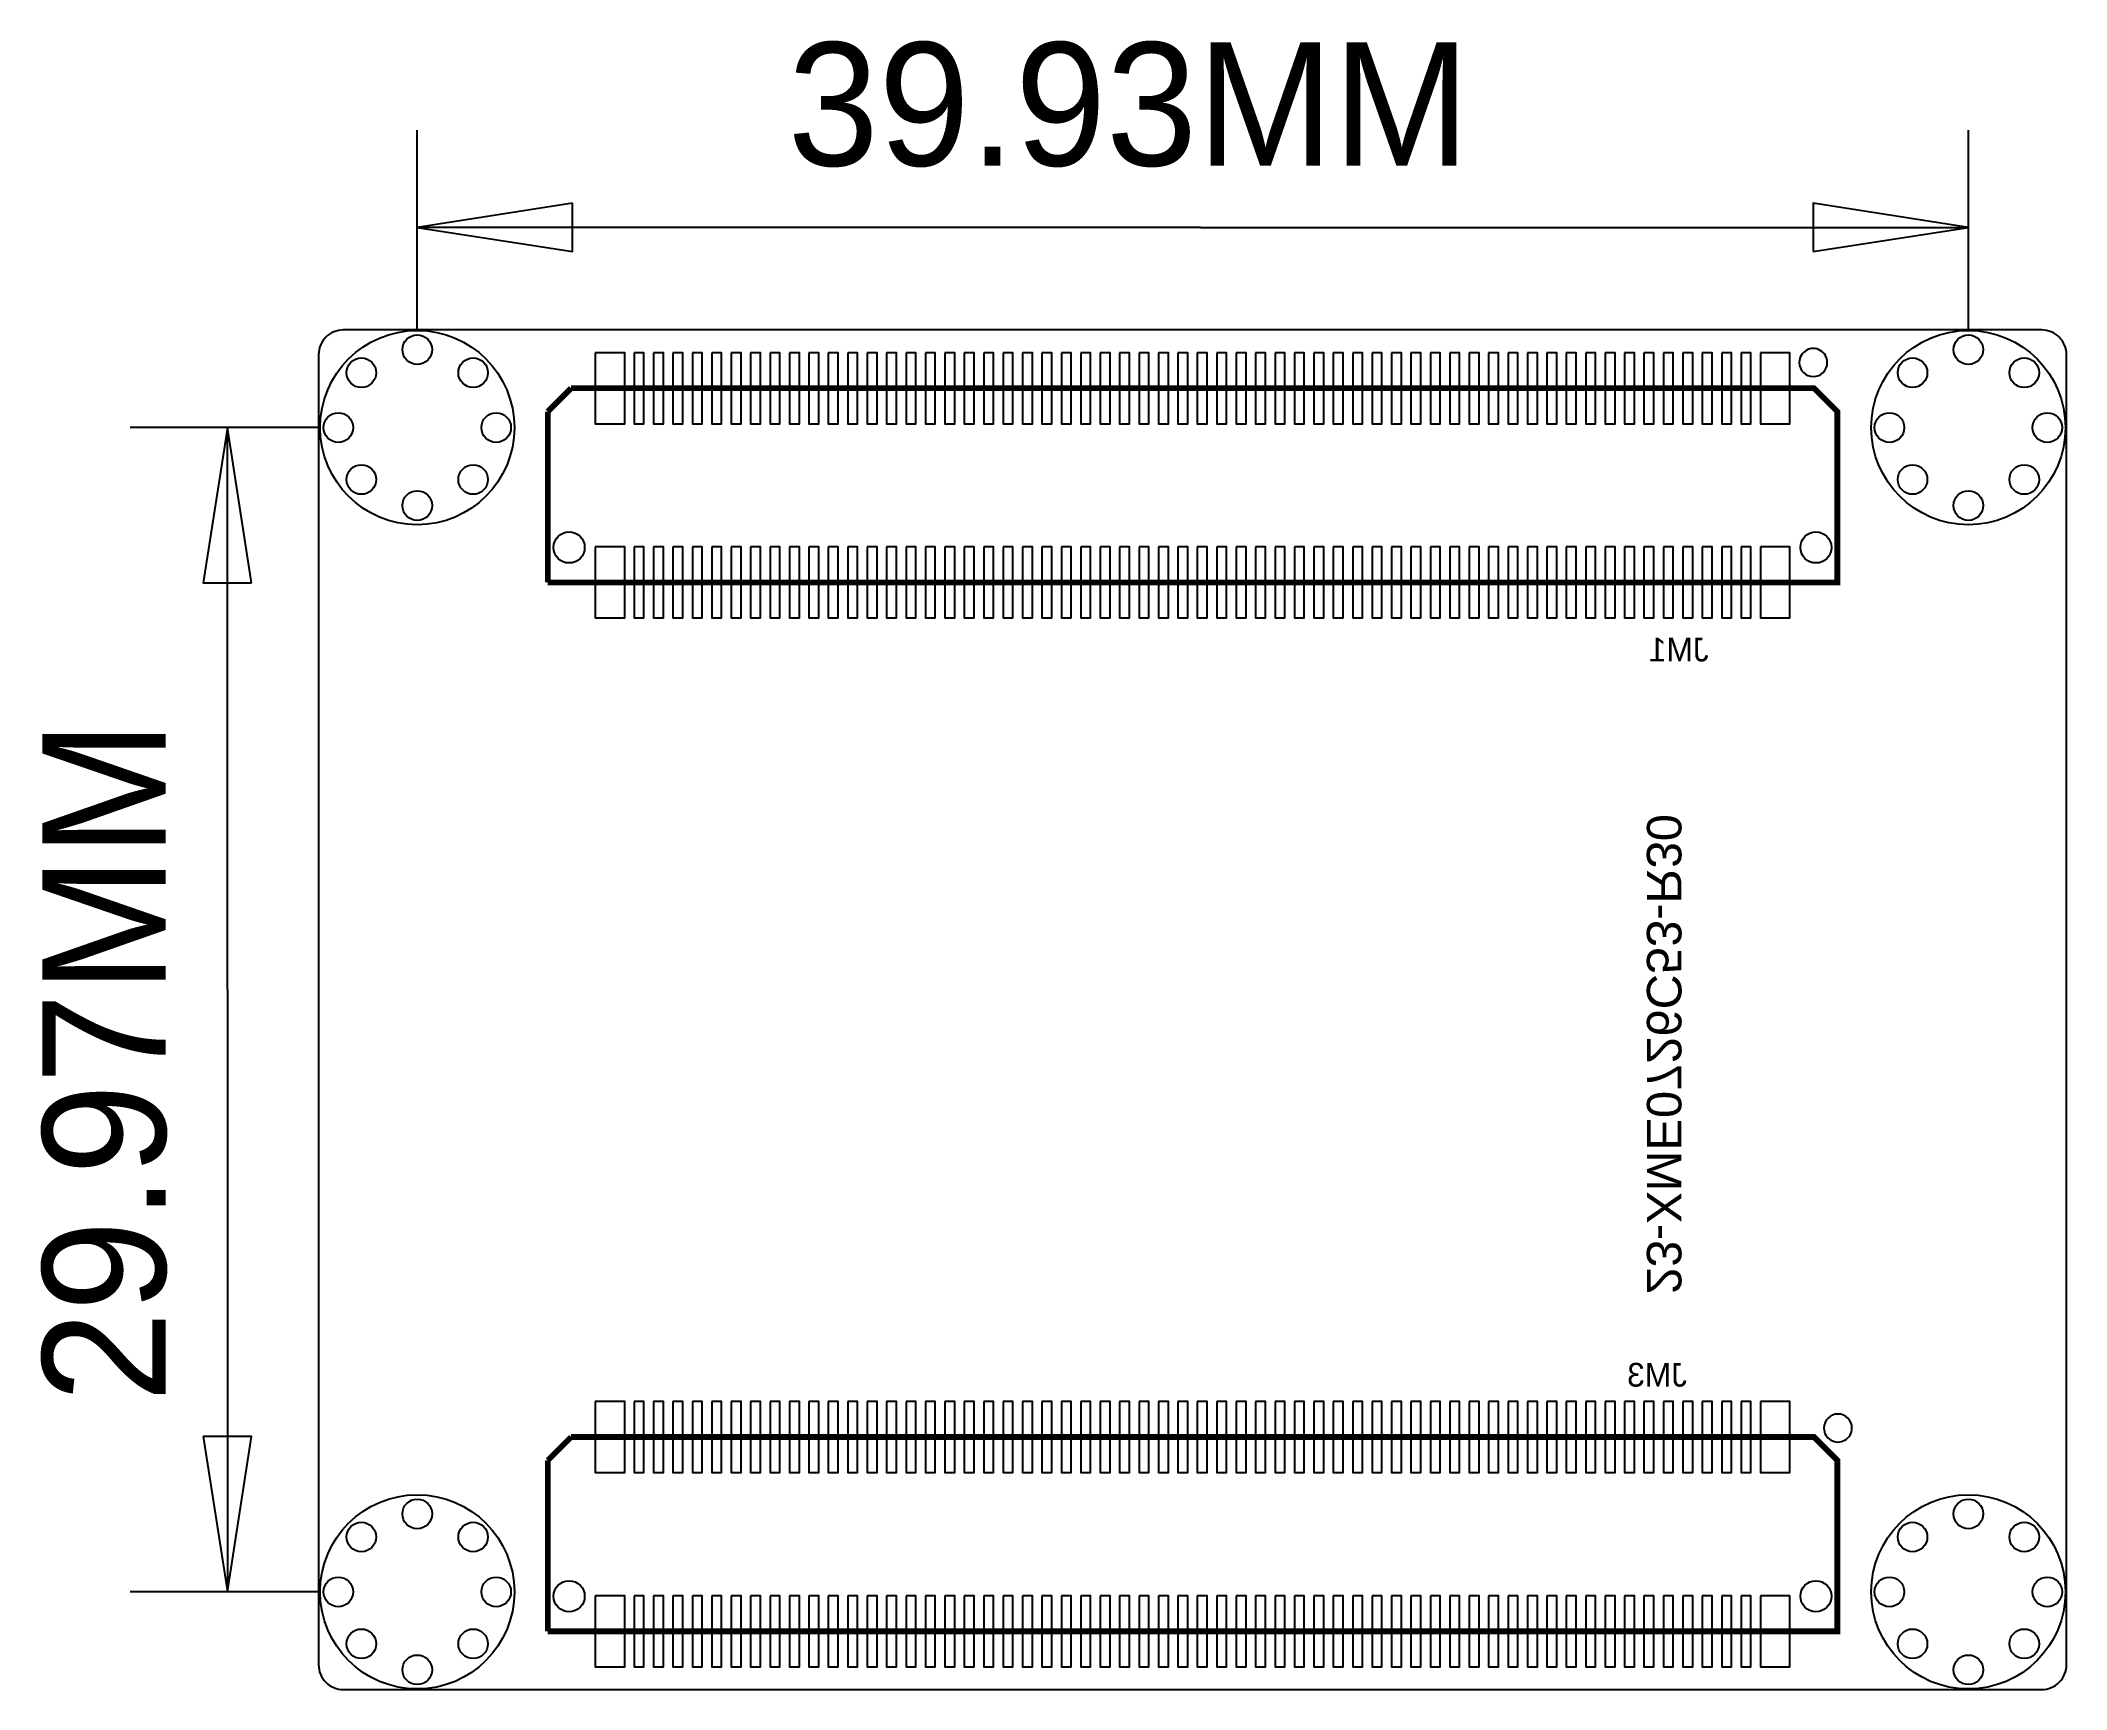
# Model space of a CAD drawing. Extents: x -0.4 to 51.7, y 7.7 to 50.2.
import ezdxf

# ---------------------------------------------------------------- set-up
doc = ezdxf.new("R2010")
doc.units = 0
for name, color, linetype in [('BG_DIMENSION', 7, 'CONTINUOUS'), ('BG_OUTLINE', 254, 'CONTINUOUS'), ('PG_SILKSCREEN_BOTTOM', 211, 'CONTINUOUS'), ('PIN_BOTTOM', 1, 'CONTINUOUS'), ('RD_SILKSCREEN_BOTTOM', 120, 'CONTINUOUS')]:
    doc.layers.add(name, color=color, linetype=linetype)

msp = doc.modelspace()

# ---------------------------------------------------------------- linework, layer by layer
at = {"layer": 'BG_DIMENSION'}
for points in [[(9.271, 42.734306), (9.271, 47.889795)], [(49.205617, 42.734306), (49.205617, 47.889795)], [(13.270992, 46.014792), (9.271, 45.3898), (13.270992, 44.764808), (13.270992, 46.014792)], [(45.205625, 44.764808), (49.205617, 45.3898), (45.205625, 46.014792), (45.205625, 44.764808)], [(29.4386, 45.3898), (9.271, 45.3898)], [(29.4386, 45.3898), (49.205617, 45.3898)], [(6.771005, 40.234311), (1.881505, 40.234311)], [(5.006492, 36.234319), (4.3815, 40.234311), (3.756508, 36.234319), (5.006492, 36.234319)], [(4.3815, 25.7683), (4.3815, 40.234311)], [(4.3815, 25.7683), (4.3815, 10.259695)], [(3.756508, 14.259687), (4.3815, 10.259695), (5.006492, 14.259687), (3.756508, 14.259687)], [(6.771005, 10.259695), (1.881505, 10.259695)]]:
    msp.add_lwpolyline(points, dxfattribs=at)
at = {"layer": 'BG_OUTLINE'}
msp.add_lwpolyline([(7.366, 7.747), (51.096012, 7.747, 0.414214), (51.731012, 8.382), (51.731012, 42.112006, 0.414214), (51.096012, 42.747006), (7.366, 42.747006, 0.414214), (6.731, 42.112006), (6.731, 8.382, 0.414214), (7.366, 7.747)], format="xyb", dxfattribs=at)
at = {"layer": 'PG_SILKSCREEN_BOTTOM'}
for points in [[(45.57301, 41.91, 1), (44.851, 41.910016, 1)], [(46.20801, 14.478, 1), (45.486, 14.478016, 1)]]:
    msp.add_lwpolyline(points, format="xyb", close=True, dxfattribs=at)
at = {"layer": 'PG_SILKSCREEN_BOTTOM', "const_width": 0.150012}
for points in [[(13.231012, 41.248406), (45.230999, 41.248406), (45.830998, 40.648407), (45.830998, 36.248416), (12.631014, 36.248416)], [(12.631014, 40.648407), (13.231012, 41.248406)], [(12.631014, 36.248416), (12.631014, 40.648407)], [(13.231012, 14.24559), (45.230999, 14.24559), (45.830998, 13.645591), (45.830998, 9.2456), (12.631014, 9.2456)], [(12.631014, 13.645591), (13.231012, 14.24559)], [(12.631014, 9.2456), (12.631014, 13.645591)]]:
    msp.add_lwpolyline(points, dxfattribs=at)
at = {"layer": 'PIN_BOTTOM'}
for points in [[(13.85001, 42.162806), (13.85001, 40.334006), (14.61201, 40.334006), (14.61201, 42.162806)], [(14.853996, 42.162806), (14.853996, 40.334006), (15.107996, 40.334006), (15.107996, 42.162806)], [(15.353995, 42.162806), (15.353995, 40.334006), (15.607995, 40.334006), (15.607995, 42.162806)], [(15.853994, 42.162806), (15.853994, 40.334006), (16.107994, 40.334006), (16.107994, 42.162806)], [(16.354019, 42.162806), (16.354019, 40.334006), (16.608019, 40.334006), (16.608019, 42.162806)], [(16.854018, 42.162806), (16.854018, 40.334006), (17.108018, 40.334006), (17.108018, 42.162806)], [(17.354017, 42.162806), (17.354017, 40.334006), (17.608017, 40.334006), (17.608017, 42.162806)], [(17.854016, 42.162806), (17.854016, 40.334006), (18.108016, 40.334006), (18.108016, 42.162806)], [(18.354015, 42.162806), (18.354015, 40.334006), (18.608015, 40.334006), (18.608015, 42.162806)], [(18.854014, 42.162806), (18.854014, 40.334006), (19.108014, 40.334006), (19.108014, 42.162806)], [(19.354013, 42.162806), (19.354013, 40.334006), (19.608013, 40.334006), (19.608013, 42.162806)], [(19.854012, 42.162806), (19.854012, 40.334006), (20.108012, 40.334006), (20.108012, 42.162806)], [(20.354011, 42.162806), (20.354011, 40.334006), (20.608011, 40.334006), (20.608011, 42.162806)], [(20.85401, 42.162806), (20.85401, 40.334006), (21.10801, 40.334006), (21.10801, 42.162806)], [(21.354009, 42.162806), (21.354009, 40.334006), (21.608009, 40.334006), (21.608009, 42.162806)], [(21.854008, 42.162806), (21.854008, 40.334006), (22.108008, 40.334006), (22.108008, 42.162806)], [(22.354007, 42.162806), (22.354007, 40.334006), (22.608007, 40.334006), (22.608007, 42.162806)], [(22.854006, 42.162806), (22.854006, 40.334006), (23.108006, 40.334006), (23.108006, 42.162806)], [(23.354005, 42.162806), (23.354005, 40.334006), (23.608005, 40.334006), (23.608005, 42.162806)], [(23.854004, 42.162806), (23.854004, 40.334006), (24.108004, 40.334006), (24.108004, 42.162806)], [(24.354003, 42.162806), (24.354003, 40.334006), (24.608003, 40.334006), (24.608003, 42.162806)], [(24.854002, 42.162806), (24.854002, 40.334006), (25.108002, 40.334006), (25.108002, 42.162806)], [(25.354001, 42.162806), (25.354001, 40.334006), (25.608001, 40.334006), (25.608001, 42.162806)], [(25.854, 42.162806), (25.854, 40.334006), (26.108, 40.334006), (26.108, 42.162806)], [(26.353999, 42.162806), (26.353999, 40.334006), (26.607999, 40.334006), (26.607999, 42.162806)], [(26.853998, 42.162806), (26.853998, 40.334006), (27.107998, 40.334006), (27.107998, 42.162806)], [(27.353997, 42.162806), (27.353997, 40.334006), (27.607997, 40.334006), (27.607997, 42.162806)], [(27.853996, 42.162806), (27.853996, 40.334006), (28.107996, 40.334006), (28.107996, 42.162806)], [(28.353995, 42.162806), (28.353995, 40.334006), (28.607995, 40.334006), (28.607995, 42.162806)], [(28.853994, 42.162806), (28.853994, 40.334006), (29.107994, 40.334006), (29.107994, 42.162806)], [(29.354018, 42.162806), (29.354018, 40.334006), (29.608018, 40.334006), (29.608018, 42.162806)], [(29.854017, 42.162806), (29.854017, 40.334006), (30.108017, 40.334006), (30.108017, 42.162806)], [(30.354016, 42.162806), (30.354016, 40.334006), (30.608016, 40.334006), (30.608016, 42.162806)], [(30.854015, 42.162806), (30.854015, 40.334006), (31.108015, 40.334006), (31.108015, 42.162806)], [(31.354014, 42.162806), (31.354014, 40.334006), (31.608014, 40.334006), (31.608014, 42.162806)], [(31.854013, 42.162806), (31.854013, 40.334006), (32.108013, 40.334006), (32.108013, 42.162806)], [(32.354012, 42.162806), (32.354012, 40.334006), (32.608012, 40.334006), (32.608012, 42.162806)], [(32.854011, 42.162806), (32.854011, 40.334006), (33.108011, 40.334006), (33.108011, 42.162806)], [(33.35401, 42.162806), (33.35401, 40.334006), (33.60801, 40.334006), (33.60801, 42.162806)], [(33.854009, 42.162806), (33.854009, 40.334006), (34.108009, 40.334006), (34.108009, 42.162806)], [(34.354008, 42.162806), (34.354008, 40.334006), (34.608008, 40.334006), (34.608008, 42.162806)], [(34.854007, 42.162806), (34.854007, 40.334006), (35.108007, 40.334006), (35.108007, 42.162806)], [(35.354006, 42.162806), (35.354006, 40.334006), (35.608006, 40.334006), (35.608006, 42.162806)], [(35.854005, 42.162806), (35.854005, 40.334006), (36.108005, 40.334006), (36.108005, 42.162806)], [(36.354004, 42.162806), (36.354004, 40.334006), (36.608004, 40.334006), (36.608004, 42.162806)], [(36.854003, 42.162806), (36.854003, 40.334006), (37.108003, 40.334006), (37.108003, 42.162806)], [(37.354002, 42.162806), (37.354002, 40.334006), (37.608002, 40.334006), (37.608002, 42.162806)], [(37.854001, 42.162806), (37.854001, 40.334006), (38.108001, 40.334006), (38.108001, 42.162806)], [(38.354, 42.162806), (38.354, 40.334006), (38.608, 40.334006), (38.608, 42.162806)], [(38.853999, 42.162806), (38.853999, 40.334006), (39.107999, 40.334006), (39.107999, 42.162806)], [(39.353998, 42.162806), (39.353998, 40.334006), (39.607998, 40.334006), (39.607998, 42.162806)], [(39.853997, 42.162806), (39.853997, 40.334006), (40.107997, 40.334006), (40.107997, 42.162806)], [(40.353996, 42.162806), (40.353996, 40.334006), (40.607996, 40.334006), (40.607996, 42.162806)], [(40.853995, 42.162806), (40.853995, 40.334006), (41.107995, 40.334006), (41.107995, 42.162806)], [(41.353994, 42.162806), (41.353994, 40.334006), (41.607994, 40.334006), (41.607994, 42.162806)], [(41.854018, 42.162806), (41.854018, 40.334006), (42.108018, 40.334006), (42.108018, 42.162806)], [(42.354017, 42.162806), (42.354017, 40.334006), (42.608017, 40.334006), (42.608017, 42.162806)], [(42.854016, 42.162806), (42.854016, 40.334006), (43.108016, 40.334006), (43.108016, 42.162806)], [(43.354015, 42.162806), (43.354015, 40.334006), (43.608015, 40.334006), (43.608015, 42.162806)], [(43.850001, 42.162806), (43.850001, 40.334006), (44.612001, 40.334006), (44.612001, 42.162806)], [(13.85001, 37.162816), (13.85001, 35.334016), (14.61201, 35.334016), (14.61201, 37.162816)], [(14.853996, 37.162816), (14.853996, 35.334016), (15.107996, 35.334016), (15.107996, 37.162816)], [(15.353995, 37.162816), (15.353995, 35.334016), (15.607995, 35.334016), (15.607995, 37.162816)], [(15.853994, 37.162816), (15.853994, 35.334016), (16.107994, 35.334016), (16.107994, 37.162816)], [(16.354019, 37.162816), (16.354019, 35.334016), (16.608019, 35.334016), (16.608019, 37.162816)], [(16.854018, 37.162816), (16.854018, 35.334016), (17.108018, 35.334016), (17.108018, 37.162816)], [(17.354017, 37.162816), (17.354017, 35.334016), (17.608017, 35.334016), (17.608017, 37.162816)], [(17.854016, 37.162816), (17.854016, 35.334016), (18.108016, 35.334016), (18.108016, 37.162816)], [(18.354015, 37.162816), (18.354015, 35.334016), (18.608015, 35.334016), (18.608015, 37.162816)], [(18.854014, 37.162816), (18.854014, 35.334016), (19.108014, 35.334016), (19.108014, 37.162816)], [(19.354013, 37.162816), (19.354013, 35.334016), (19.608013, 35.334016), (19.608013, 37.162816)], [(19.854012, 37.162816), (19.854012, 35.334016), (20.108012, 35.334016), (20.108012, 37.162816)], [(20.354011, 37.162816), (20.354011, 35.334016), (20.608011, 35.334016), (20.608011, 37.162816)], [(20.85401, 37.162816), (20.85401, 35.334016), (21.10801, 35.334016), (21.10801, 37.162816)], [(21.354009, 37.162816), (21.354009, 35.334016), (21.608009, 35.334016), (21.608009, 37.162816)], [(21.854008, 37.162816), (21.854008, 35.334016), (22.108008, 35.334016), (22.108008, 37.162816)], [(22.354007, 37.162816), (22.354007, 35.334016), (22.608007, 35.334016), (22.608007, 37.162816)], [(22.854006, 37.162816), (22.854006, 35.334016), (23.108006, 35.334016), (23.108006, 37.162816)], [(23.354005, 37.162816), (23.354005, 35.334016), (23.608005, 35.334016), (23.608005, 37.162816)], [(23.854004, 37.162816), (23.854004, 35.334016), (24.108004, 35.334016), (24.108004, 37.162816)], [(24.354003, 37.162816), (24.354003, 35.334016), (24.608003, 35.334016), (24.608003, 37.162816)], [(24.854002, 37.162816), (24.854002, 35.334016), (25.108002, 35.334016), (25.108002, 37.162816)], [(25.354001, 37.162816), (25.354001, 35.334016), (25.608001, 35.334016), (25.608001, 37.162816)], [(25.854, 37.162816), (25.854, 35.334016), (26.108, 35.334016), (26.108, 37.162816)], [(26.353999, 37.162816), (26.353999, 35.334016), (26.607999, 35.334016), (26.607999, 37.162816)], [(26.853998, 37.162816), (26.853998, 35.334016), (27.107998, 35.334016), (27.107998, 37.162816)], [(27.353997, 37.162816), (27.353997, 35.334016), (27.607997, 35.334016), (27.607997, 37.162816)], [(27.853996, 37.162816), (27.853996, 35.334016), (28.107996, 35.334016), (28.107996, 37.162816)], [(28.353995, 37.162816), (28.353995, 35.334016), (28.607995, 35.334016), (28.607995, 37.162816)], [(28.853994, 37.162816), (28.853994, 35.334016), (29.107994, 35.334016), (29.107994, 37.162816)], [(29.354018, 37.162816), (29.354018, 35.334016), (29.608018, 35.334016), (29.608018, 37.162816)], [(29.854017, 37.162816), (29.854017, 35.334016), (30.108017, 35.334016), (30.108017, 37.162816)], [(30.354016, 37.162816), (30.354016, 35.334016), (30.608016, 35.334016), (30.608016, 37.162816)], [(30.854015, 37.162816), (30.854015, 35.334016), (31.108015, 35.334016), (31.108015, 37.162816)], [(31.354014, 37.162816), (31.354014, 35.334016), (31.608014, 35.334016), (31.608014, 37.162816)], [(31.854013, 37.162816), (31.854013, 35.334016), (32.108013, 35.334016), (32.108013, 37.162816)], [(32.354012, 37.162816), (32.354012, 35.334016), (32.608012, 35.334016), (32.608012, 37.162816)], [(32.854011, 37.162816), (32.854011, 35.334016), (33.108011, 35.334016), (33.108011, 37.162816)], [(33.35401, 37.162816), (33.35401, 35.334016), (33.60801, 35.334016), (33.60801, 37.162816)], [(33.854009, 37.162816), (33.854009, 35.334016), (34.108009, 35.334016), (34.108009, 37.162816)], [(34.354008, 37.162816), (34.354008, 35.334016), (34.608008, 35.334016), (34.608008, 37.162816)], [(34.854007, 37.162816), (34.854007, 35.334016), (35.108007, 35.334016), (35.108007, 37.162816)], [(35.354006, 37.162816), (35.354006, 35.334016), (35.608006, 35.334016), (35.608006, 37.162816)], [(35.854005, 37.162816), (35.854005, 35.334016), (36.108005, 35.334016), (36.108005, 37.162816)], [(36.354004, 37.162816), (36.354004, 35.334016), (36.608004, 35.334016), (36.608004, 37.162816)], [(36.854003, 37.162816), (36.854003, 35.334016), (37.108003, 35.334016), (37.108003, 37.162816)], [(37.354002, 37.162816), (37.354002, 35.334016), (37.608002, 35.334016), (37.608002, 37.162816)], [(37.854001, 37.162816), (37.854001, 35.334016), (38.108001, 35.334016), (38.108001, 37.162816)], [(38.354, 37.162816), (38.354, 35.334016), (38.608, 35.334016), (38.608, 37.162816)], [(38.853999, 37.162816), (38.853999, 35.334016), (39.107999, 35.334016), (39.107999, 37.162816)], [(39.353998, 37.162816), (39.353998, 35.334016), (39.607998, 35.334016), (39.607998, 37.162816)], [(39.853997, 37.162816), (39.853997, 35.334016), (40.107997, 35.334016), (40.107997, 37.162816)], [(40.353996, 37.162816), (40.353996, 35.334016), (40.607996, 35.334016), (40.607996, 37.162816)], [(40.853995, 37.162816), (40.853995, 35.334016), (41.107995, 35.334016), (41.107995, 37.162816)], [(41.353994, 37.162816), (41.353994, 35.334016), (41.607994, 35.334016), (41.607994, 37.162816)], [(41.854018, 37.162816), (41.854018, 35.334016), (42.108018, 35.334016), (42.108018, 37.162816)], [(42.354017, 37.162816), (42.354017, 35.334016), (42.608017, 35.334016), (42.608017, 37.162816)], [(42.854016, 37.162816), (42.854016, 35.334016), (43.108016, 35.334016), (43.108016, 37.162816)], [(43.354015, 37.162816), (43.354015, 35.334016), (43.608015, 35.334016), (43.608015, 37.162816)], [(43.850001, 37.162816), (43.850001, 35.334016), (44.612001, 35.334016), (44.612001, 37.162816)], [(13.85001, 15.15999), (13.85001, 13.33119), (14.61201, 13.33119), (14.61201, 15.15999)], [(14.853996, 15.15999), (14.853996, 13.33119), (15.107996, 13.33119), (15.107996, 15.15999)], [(15.353995, 15.15999), (15.353995, 13.33119), (15.607995, 13.33119), (15.607995, 15.15999)], [(15.853994, 15.15999), (15.853994, 13.33119), (16.107994, 13.33119), (16.107994, 15.15999)], [(16.354019, 15.15999), (16.354019, 13.33119), (16.608019, 13.33119), (16.608019, 15.15999)], [(16.854018, 15.15999), (16.854018, 13.33119), (17.108018, 13.33119), (17.108018, 15.15999)], [(17.354017, 15.15999), (17.354017, 13.33119), (17.608017, 13.33119), (17.608017, 15.15999)], [(17.854016, 15.15999), (17.854016, 13.33119), (18.108016, 13.33119), (18.108016, 15.15999)], [(18.354015, 15.15999), (18.354015, 13.33119), (18.608015, 13.33119), (18.608015, 15.15999)], [(18.854014, 15.15999), (18.854014, 13.33119), (19.108014, 13.33119), (19.108014, 15.15999)], [(19.354013, 15.15999), (19.354013, 13.33119), (19.608013, 13.33119), (19.608013, 15.15999)], [(19.854012, 15.15999), (19.854012, 13.33119), (20.108012, 13.33119), (20.108012, 15.15999)], [(20.354011, 15.15999), (20.354011, 13.33119), (20.608011, 13.33119), (20.608011, 15.15999)], [(20.85401, 15.15999), (20.85401, 13.33119), (21.10801, 13.33119), (21.10801, 15.15999)], [(21.354009, 15.15999), (21.354009, 13.33119), (21.608009, 13.33119), (21.608009, 15.15999)], [(21.854008, 15.15999), (21.854008, 13.33119), (22.108008, 13.33119), (22.108008, 15.15999)], [(22.354007, 15.15999), (22.354007, 13.33119), (22.608007, 13.33119), (22.608007, 15.15999)], [(22.854006, 15.15999), (22.854006, 13.33119), (23.108006, 13.33119), (23.108006, 15.15999)], [(23.354005, 15.15999), (23.354005, 13.33119), (23.608005, 13.33119), (23.608005, 15.15999)], [(23.854004, 15.15999), (23.854004, 13.33119), (24.108004, 13.33119), (24.108004, 15.15999)], [(24.354003, 15.15999), (24.354003, 13.33119), (24.608003, 13.33119), (24.608003, 15.15999)], [(24.854002, 15.15999), (24.854002, 13.33119), (25.108002, 13.33119), (25.108002, 15.15999)], [(25.354001, 15.15999), (25.354001, 13.33119), (25.608001, 13.33119), (25.608001, 15.15999)], [(25.854, 15.15999), (25.854, 13.33119), (26.108, 13.33119), (26.108, 15.15999)], [(26.353999, 15.15999), (26.353999, 13.33119), (26.607999, 13.33119), (26.607999, 15.15999)], [(26.853998, 15.15999), (26.853998, 13.33119), (27.107998, 13.33119), (27.107998, 15.15999)], [(27.353997, 15.15999), (27.353997, 13.33119), (27.607997, 13.33119), (27.607997, 15.15999)], [(27.853996, 15.15999), (27.853996, 13.33119), (28.107996, 13.33119), (28.107996, 15.15999)], [(28.353995, 15.15999), (28.353995, 13.33119), (28.607995, 13.33119), (28.607995, 15.15999)], [(28.853994, 15.15999), (28.853994, 13.33119), (29.107994, 13.33119), (29.107994, 15.15999)], [(29.354018, 15.15999), (29.354018, 13.33119), (29.608018, 13.33119), (29.608018, 15.15999)], [(29.854017, 15.15999), (29.854017, 13.33119), (30.108017, 13.33119), (30.108017, 15.15999)], [(30.354016, 15.15999), (30.354016, 13.33119), (30.608016, 13.33119), (30.608016, 15.15999)], [(30.854015, 15.15999), (30.854015, 13.33119), (31.108015, 13.33119), (31.108015, 15.15999)], [(31.354014, 15.15999), (31.354014, 13.33119), (31.608014, 13.33119), (31.608014, 15.15999)], [(31.854013, 15.15999), (31.854013, 13.33119), (32.108013, 13.33119), (32.108013, 15.15999)], [(32.354012, 15.15999), (32.354012, 13.33119), (32.608012, 13.33119), (32.608012, 15.15999)], [(32.854011, 15.15999), (32.854011, 13.33119), (33.108011, 13.33119), (33.108011, 15.15999)], [(33.35401, 15.15999), (33.35401, 13.33119), (33.60801, 13.33119), (33.60801, 15.15999)], [(33.854009, 15.15999), (33.854009, 13.33119), (34.108009, 13.33119), (34.108009, 15.15999)], [(34.354008, 15.15999), (34.354008, 13.33119), (34.608008, 13.33119), (34.608008, 15.15999)], [(34.854007, 15.15999), (34.854007, 13.33119), (35.108007, 13.33119), (35.108007, 15.15999)], [(35.354006, 15.15999), (35.354006, 13.33119), (35.608006, 13.33119), (35.608006, 15.15999)], [(35.854005, 15.15999), (35.854005, 13.33119), (36.108005, 13.33119), (36.108005, 15.15999)], [(36.354004, 15.15999), (36.354004, 13.33119), (36.608004, 13.33119), (36.608004, 15.15999)], [(36.854003, 15.15999), (36.854003, 13.33119), (37.108003, 13.33119), (37.108003, 15.15999)], [(37.354002, 15.15999), (37.354002, 13.33119), (37.608002, 13.33119), (37.608002, 15.15999)], [(37.854001, 15.15999), (37.854001, 13.33119), (38.108001, 13.33119), (38.108001, 15.15999)], [(38.354, 15.15999), (38.354, 13.33119), (38.608, 13.33119), (38.608, 15.15999)], [(38.853999, 15.15999), (38.853999, 13.33119), (39.107999, 13.33119), (39.107999, 15.15999)], [(39.353998, 15.15999), (39.353998, 13.33119), (39.607998, 13.33119), (39.607998, 15.15999)], [(39.853997, 15.15999), (39.853997, 13.33119), (40.107997, 13.33119), (40.107997, 15.15999)], [(40.353996, 15.15999), (40.353996, 13.33119), (40.607996, 13.33119), (40.607996, 15.15999)], [(40.853995, 15.15999), (40.853995, 13.33119), (41.107995, 13.33119), (41.107995, 15.15999)], [(41.353994, 15.15999), (41.353994, 13.33119), (41.607994, 13.33119), (41.607994, 15.15999)], [(41.854018, 15.15999), (41.854018, 13.33119), (42.108018, 13.33119), (42.108018, 15.15999)], [(42.354017, 15.15999), (42.354017, 13.33119), (42.608017, 13.33119), (42.608017, 15.15999)], [(42.854016, 15.15999), (42.854016, 13.33119), (43.108016, 13.33119), (43.108016, 15.15999)], [(43.354015, 15.15999), (43.354015, 13.33119), (43.608015, 13.33119), (43.608015, 15.15999)], [(43.850001, 15.15999), (43.850001, 13.33119), (44.612001, 13.33119), (44.612001, 15.15999)], [(13.85001, 10.16), (13.85001, 8.3312), (14.61201, 8.3312), (14.61201, 10.16)], [(14.853996, 10.16), (14.853996, 8.3312), (15.107996, 8.3312), (15.107996, 10.16)], [(15.353995, 10.16), (15.353995, 8.3312), (15.607995, 8.3312), (15.607995, 10.16)], [(15.853994, 10.16), (15.853994, 8.3312), (16.107994, 8.3312), (16.107994, 10.16)], [(16.354019, 10.16), (16.354019, 8.3312), (16.608019, 8.3312), (16.608019, 10.16)], [(16.854018, 10.16), (16.854018, 8.3312), (17.108018, 8.3312), (17.108018, 10.16)], [(17.354017, 10.16), (17.354017, 8.3312), (17.608017, 8.3312), (17.608017, 10.16)], [(17.854016, 10.16), (17.854016, 8.3312), (18.108016, 8.3312), (18.108016, 10.16)], [(18.354015, 10.16), (18.354015, 8.3312), (18.608015, 8.3312), (18.608015, 10.16)], [(18.854014, 10.16), (18.854014, 8.3312), (19.108014, 8.3312), (19.108014, 10.16)], [(19.354013, 10.16), (19.354013, 8.3312), (19.608013, 8.3312), (19.608013, 10.16)], [(19.854012, 10.16), (19.854012, 8.3312), (20.108012, 8.3312), (20.108012, 10.16)], [(20.354011, 10.16), (20.354011, 8.3312), (20.608011, 8.3312), (20.608011, 10.16)], [(20.85401, 10.16), (20.85401, 8.3312), (21.10801, 8.3312), (21.10801, 10.16)], [(21.354009, 10.16), (21.354009, 8.3312), (21.608009, 8.3312), (21.608009, 10.16)], [(21.854008, 10.16), (21.854008, 8.3312), (22.108008, 8.3312), (22.108008, 10.16)], [(22.354007, 10.16), (22.354007, 8.3312), (22.608007, 8.3312), (22.608007, 10.16)], [(22.854006, 10.16), (22.854006, 8.3312), (23.108006, 8.3312), (23.108006, 10.16)], [(23.354005, 10.16), (23.354005, 8.3312), (23.608005, 8.3312), (23.608005, 10.16)], [(23.854004, 10.16), (23.854004, 8.3312), (24.108004, 8.3312), (24.108004, 10.16)], [(24.354003, 10.16), (24.354003, 8.3312), (24.608003, 8.3312), (24.608003, 10.16)], [(24.854002, 10.16), (24.854002, 8.3312), (25.108002, 8.3312), (25.108002, 10.16)], [(25.354001, 10.16), (25.354001, 8.3312), (25.608001, 8.3312), (25.608001, 10.16)], [(25.854, 10.16), (25.854, 8.3312), (26.108, 8.3312), (26.108, 10.16)], [(26.353999, 10.16), (26.353999, 8.3312), (26.607999, 8.3312), (26.607999, 10.16)], [(26.853998, 10.16), (26.853998, 8.3312), (27.107998, 8.3312), (27.107998, 10.16)], [(27.353997, 10.16), (27.353997, 8.3312), (27.607997, 8.3312), (27.607997, 10.16)], [(27.853996, 10.16), (27.853996, 8.3312), (28.107996, 8.3312), (28.107996, 10.16)], [(28.353995, 10.16), (28.353995, 8.3312), (28.607995, 8.3312), (28.607995, 10.16)], [(28.853994, 10.16), (28.853994, 8.3312), (29.107994, 8.3312), (29.107994, 10.16)], [(29.354018, 10.16), (29.354018, 8.3312), (29.608018, 8.3312), (29.608018, 10.16)], [(29.854017, 10.16), (29.854017, 8.3312), (30.108017, 8.3312), (30.108017, 10.16)], [(30.354016, 10.16), (30.354016, 8.3312), (30.608016, 8.3312), (30.608016, 10.16)], [(30.854015, 10.16), (30.854015, 8.3312), (31.108015, 8.3312), (31.108015, 10.16)], [(31.354014, 10.16), (31.354014, 8.3312), (31.608014, 8.3312), (31.608014, 10.16)], [(31.854013, 10.16), (31.854013, 8.3312), (32.108013, 8.3312), (32.108013, 10.16)], [(32.354012, 10.16), (32.354012, 8.3312), (32.608012, 8.3312), (32.608012, 10.16)], [(32.854011, 10.16), (32.854011, 8.3312), (33.108011, 8.3312), (33.108011, 10.16)], [(33.35401, 10.16), (33.35401, 8.3312), (33.60801, 8.3312), (33.60801, 10.16)], [(33.854009, 10.16), (33.854009, 8.3312), (34.108009, 8.3312), (34.108009, 10.16)], [(34.354008, 10.16), (34.354008, 8.3312), (34.608008, 8.3312), (34.608008, 10.16)], [(34.854007, 10.16), (34.854007, 8.3312), (35.108007, 8.3312), (35.108007, 10.16)], [(35.354006, 10.16), (35.354006, 8.3312), (35.608006, 8.3312), (35.608006, 10.16)], [(35.854005, 10.16), (35.854005, 8.3312), (36.108005, 8.3312), (36.108005, 10.16)], [(36.354004, 10.16), (36.354004, 8.3312), (36.608004, 8.3312), (36.608004, 10.16)], [(36.854003, 10.16), (36.854003, 8.3312), (37.108003, 8.3312), (37.108003, 10.16)], [(37.354002, 10.16), (37.354002, 8.3312), (37.608002, 8.3312), (37.608002, 10.16)], [(37.854001, 10.16), (37.854001, 8.3312), (38.108001, 8.3312), (38.108001, 10.16)], [(38.354, 10.16), (38.354, 8.3312), (38.608, 8.3312), (38.608, 10.16)], [(38.853999, 10.16), (38.853999, 8.3312), (39.107999, 8.3312), (39.107999, 10.16)], [(39.353998, 10.16), (39.353998, 8.3312), (39.607998, 8.3312), (39.607998, 10.16)], [(39.853997, 10.16), (39.853997, 8.3312), (40.107997, 8.3312), (40.107997, 10.16)], [(40.353996, 10.16), (40.353996, 8.3312), (40.607996, 8.3312), (40.607996, 10.16)], [(40.853995, 10.16), (40.853995, 8.3312), (41.107995, 8.3312), (41.107995, 10.16)], [(41.353994, 10.16), (41.353994, 8.3312), (41.607994, 8.3312), (41.607994, 10.16)], [(41.854018, 10.16), (41.854018, 8.3312), (42.108018, 8.3312), (42.108018, 10.16)], [(42.354017, 10.16), (42.354017, 8.3312), (42.608017, 8.3312), (42.608017, 10.16)], [(42.854016, 10.16), (42.854016, 8.3312), (43.108016, 8.3312), (43.108016, 10.16)], [(43.354015, 10.16), (43.354015, 8.3312), (43.608015, 8.3312), (43.608015, 10.16)], [(43.850001, 10.16), (43.850001, 8.3312), (44.612001, 8.3312), (44.612001, 10.16)]]:
    msp.add_lwpolyline(points, close=True, dxfattribs=at)
for centre, radius in [((9.271, 40.234311), 2.499995), ((9.271, 42.240911), 0.381), ((49.205617, 40.234311), 2.499995), ((49.205617, 42.240911), 0.381), ((7.832344, 41.647567), 0.381), ((10.709656, 41.647567), 0.381), ((47.766961, 41.647567), 0.381), ((50.644273, 41.647567), 0.381), ((7.239, 40.234311), 0.381), ((11.303, 40.234311), 0.381), ((47.173617, 40.234311), 0.381), ((51.237617, 40.234311), 0.381), ((7.832344, 38.897255), 0.381), ((10.709656, 38.897255), 0.381), ((47.766961, 38.897255), 0.381), ((50.644273, 38.897255), 0.381), ((9.271, 38.227711), 0.381), ((49.205617, 38.227711), 0.381), ((13.181, 37.148414), 0.399999), ((45.281012, 37.148414), 0.399999), ((9.271, 10.259695), 2.499995), ((9.271, 12.266295), 0.381), ((49.205617, 10.259695), 2.499995), ((49.205617, 12.266295), 0.381), ((7.832344, 11.672951), 0.381), ((10.709656, 11.672951), 0.381), ((47.766961, 11.672951), 0.381), ((50.644273, 11.672951), 0.381), ((7.239, 10.259695), 0.381), ((11.303, 10.259695), 0.381), ((13.181, 10.145598), 0.399999), ((45.281012, 10.145598), 0.399999), ((47.173617, 10.259695), 0.381), ((51.237617, 10.259695), 0.381), ((7.832344, 8.922639), 0.381), ((10.709656, 8.922639), 0.381), ((47.766961, 8.922639), 0.381), ((50.644273, 8.922639), 0.381), ((9.271, 8.253095), 0.381), ((49.205617, 8.253095), 0.381)]:
    msp.add_circle(centre, radius, dxfattribs=at)

# ---------------------------------------------------------------- texts
at = {"layer": 'BG_DIMENSION', "width": 0.992}
msp.add_text('39.93MM', height=3.175, dxfattribs=at).set_placement((18.8087, 46.9773))
msp.add_text('29.97MM', height=3.175, rotation=90, dxfattribs=at).set_placement((2.794, 15.1384))
at = {"layer": 'PG_SILKSCREEN_BOTTOM', "text_generation_flag": 2, "width": 1.057143}
msp.add_text('23-XME0726C53-R30', height=0.889, rotation=270, dxfattribs=at).set_placement((40.927858, 17.9197))
at = {"layer": 'RD_SILKSCREEN_BOTTOM', "text_generation_flag": 2}
for s, p in [('JM1', (42.5196, 34.2138)), ('JM3', (41.9608, 15.5448))]:
    msp.add_text(s, height=0.6096, dxfattribs=at).set_placement(p)

doc.saveas('drawing.dxf')
